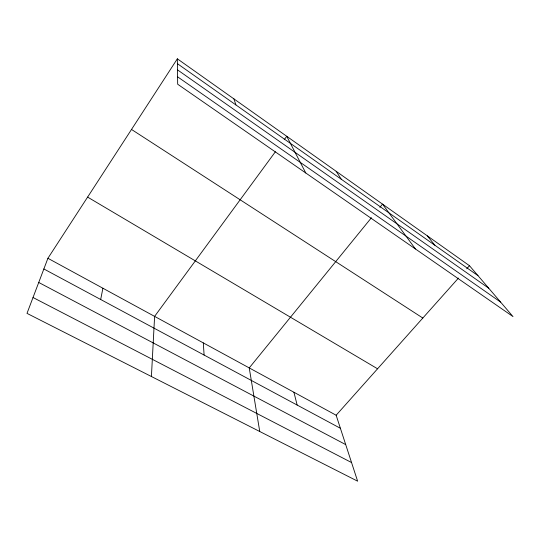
<?xml version="1.0" encoding="UTF-8"?>
<svg xmlns="http://www.w3.org/2000/svg" width="540" height="540" viewBox="0 0 540 540"><rect width="100%" height="100%" fill="white"/><g stroke="black" fill="none" stroke-linecap="round" stroke-linejoin="round"><path stroke-width="0.81" d="M151.416 376.522L154.609 316.386L275.38 151.76M100.676 299.491L102.911 288.238M47.912 258.289L27 313.369L357.622 481.181L336.143 415.233L47.912 258.289L177.343 58.82L469.49 265.714L513 316.582L177.674 84.22L177.343 58.82M284.263 139.651L286.733 136.289L305.788 172.996M371.419 217.755L249.237 367.916L259.747 431.507M379.87 207.367L382.516 204.12L415.429 248.967M336.143 415.233L458.474 278.066M466.736 268.799L469.49 265.714M33.021 297.506L351.547 462.544M38.732 282.461L345.708 444.602M43.855 268.961L340.396 428.288M87.615 197.1L377.561 368.793M131.51 129.452L422.82 318.04M177.579 76.808L500.594 302.076M177.484 69.849L488.727 288.205M177.404 63.666L478.015 275.684M427.349 235.872L434.889 245.268M336.163 171.295L341.294 179.253M233.915 98.881L235.913 104.929M293.922 392.243L297.142 405.054M203.303 342.9L204.1 355.064"/></g></svg>
